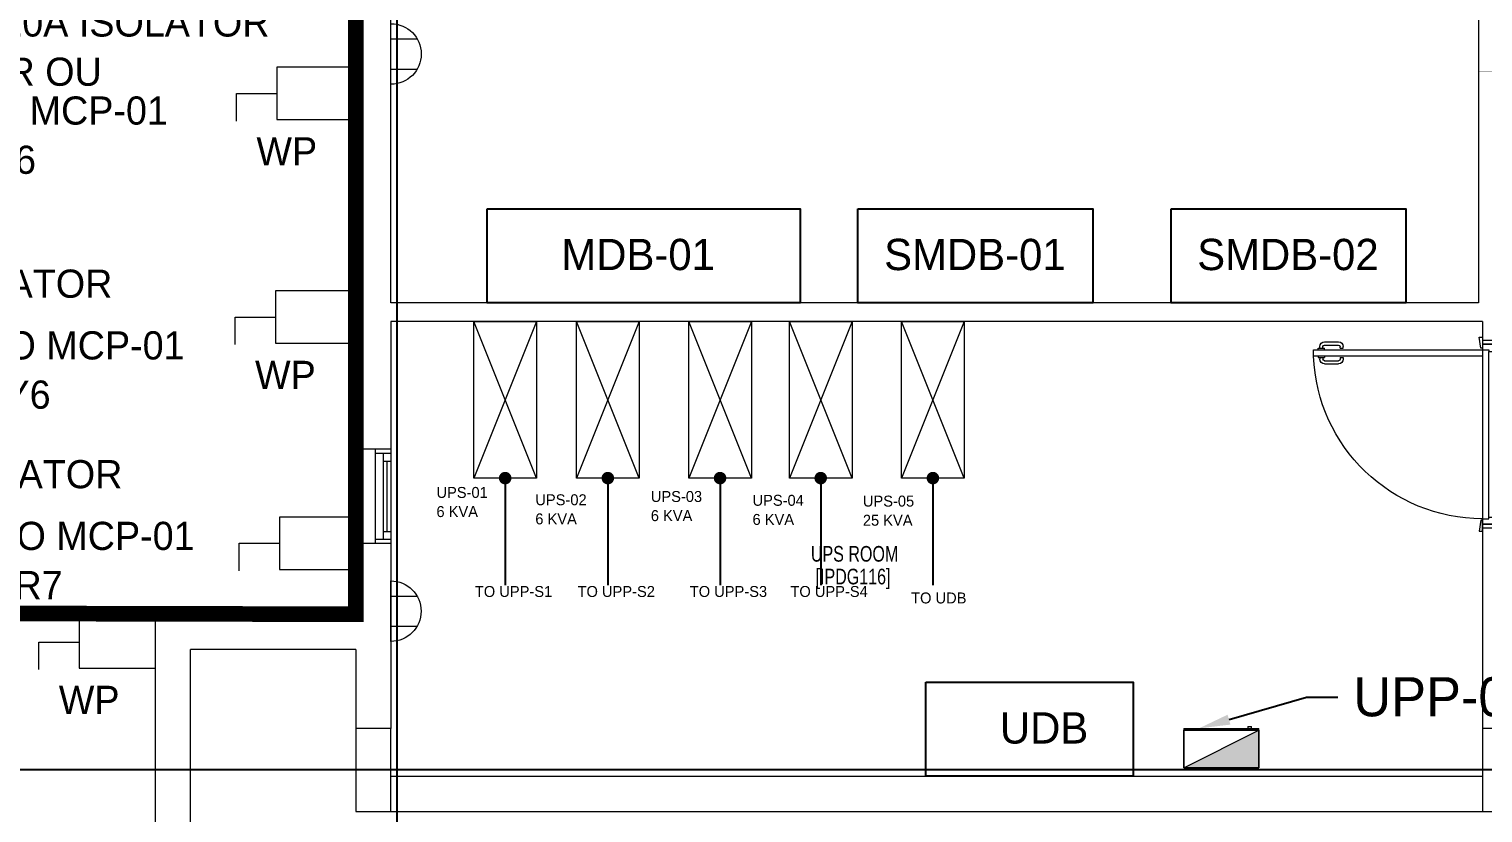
# Model space of a CAD drawing. Header units: metres. Extents: x 75097 to 220695, y -1557923 to -1361206.
# Drawn here: x 98263 to 107551, y -1396813 to -1391803 of the extents above; entities that cross this region are included whole.
import ezdxf
from ezdxf import colors
from ezdxf.entities.mleader import LeaderData, LeaderLine
from ezdxf.math import Vec2, Vec3

# ---------------------------------------------------------------- set-up
doc = ezdxf.new("R2010")
doc.units = ezdxf.units.M
doc.linetypes.add('DASHED2', pattern=[0.375, 0.25, -0.125])
doc.linetypes.add('Hidden 1_5', pattern=[0.0022, 0.0015, -0.0007])
doc.layers.get('0').update_dxf_attribs({"lineweight": 0})
for name, color, linetype, lineweight in [('A-100 - Copy$0$72_EGR_BASE_TEXT', 8, 'Continuous', 0), ('A-100 - Copy$0$Aluminum', 8, 'Continuous', 0), ('A-100 - Copy$0$car', 8, 'Continuous', 0), ('A-100 - Copy$0$Proj', 8, 'Continuous', 0), ('A-100 - Copy$0$Structure', 8, 'Continuous', 9), ('A-100 - Copy$0$Walls', 8, 'Continuous', 0), ('A-100 - Copy$0$Wooden Joinery', 8, 'Continuous', 0), ('A-DETL-GENF-3', 85, 'Hidden 1_5', 9), ('A-DETL-GENF-4', 85, 'Continuous', 9), ('E-ELEC-EQPM-2', 85, 'Continuous', 15), ('E-LG', 245, 'Continuous', 30)]:
    doc.layers.add(name, color=color, linetype=linetype, lineweight=lineweight)
for name, color, linetype in [('A-100 - Copy$0$axes', 8, 'Continuous'), ('Fill Walls', 41, 'Continuous'), ('PD-VENT', 8, 'Continuous')]:
    doc.layers.add(name, color=color, linetype=linetype)
doc.layers.add('E-POWR', color=7, linetype='Continuous', lineweight=9, true_color=0x4e7e3e)
doc.layers.add('E-POWR-IDEN _1-100_', color=7, linetype='Continuous', lineweight=9, true_color=0x4e7e3e)
doc.styles.add('A-100 - Copy$0$X3G_ENTITY_2587EA', font='swisscl.ttf', dxfattribs={"height": 200})
doc.styles.add('Optima_5', font='', dxfattribs={"height": 3.001645})
doc.styles.add('ROMANS', font='romans.shx', dxfattribs={"width": 0.85})
doc.styles.get("Standard").update_dxf_attribs({"font": 'GOTHIC.TTF'})
doc.styles.get('Optima_5').set_extended_font_data('Optima')
doc.dimstyles.new('100', dxfattribs={"dimscale": 0.8, "dimtxt": 180, "dimasz": 100, "dimexe": 150, "dimexo": 0, "dimgap": 100, "dimtad": 1, "dimtih": 1, "dimtoh": 1, "dimdec": 0, "dimzin": 0, "dimdsep": 46, "dimtxsty": 'ROMANS', "dimblk": 'DOT', "dimcen": 0, "dimclrd": 180, "dimclre": 180, "dimclrt": 180, "dimazin": 0, "dimtfac": 1, "dimtdec": 0, "dimtix": 1, "dimtmove": 2, "dimatfit": 3, "dimldrblk": 'DOT', "dimfxl": 1, "dimtolj": 1, "dimtzin": 0, "dimarcsym": 0})

# ---------------------------------------------------------------- blocks, each defined once
blk = doc.blocks.new('GI-041_dwg__U120-3902841-GI-041')
at = {"layer": 'E-POWR', "flags": 128}
blk.add_lwpolyline([(-0.1145, 0), (0.1145, 0), (0.1145, 0.1572), (-0.1145, 0.1572)], close=True, dxfattribs=at)
blk.add_lwpolyline([(0.2354, 0.1613), (0.2354, 0.0786), (0.1145, 0.0786)], dxfattribs=at)
blk = doc.blocks.new('UPS')
at = {"layer": 'E-POWR', "color": 85}
blk.add_lwpolyline([(-500, 200), (500, 200), (500, -200), (-500, -200)], close=True, dxfattribs=at)
for points in [[(500, 200), (-500, -200)], [(-500, 200), (500, -200)]]:
    blk.add_lwpolyline(points, dxfattribs=at)
blk = doc.blocks.new('WALL OUTLET')
at = {"layer": 'E-POWR', "extrusion": (9.94399e-05, 4.90741e-07, 1)}
blk.add_line((-193.4, 0, 0), (193.4, 0, 0), dxfattribs=at)
blk.add_line((-193.4, 0, 0), (193.4, 0, 0), dxfattribs=at)
at = {"layer": 'E-POWR', "extrusion": (9.94399e-05, 4.90741e-07, 1), "elevation": 0}
for points in [[(-96.7, 0), (-96.7, 167.5)], [(96.7, 0), (96.7, 167.5)]]:
    blk.add_lwpolyline(points, dxfattribs=at)
at = {"layer": 'E-POWR', "extrusion": (9.94399e-05, 4.90741e-07, 1)}
blk.add_arc((0, 0, 0), 193.4, 359.99626, 179.99626, dxfattribs=at)
blk = doc.blocks.new('E-C-M-Panel Board-Power-Face Hosted - SLP Three Phase-Surface Mounted-3090884-EP-FP103')
at = {"layer": 'A-DETL-GENF-3'}
blk.add_hatch(color=256, dxfattribs=at).paths.add_polyline_path([(-39.5595, -31.1381), (-39.5595, -30.7381), (-39.7595, -30.7381)], flags=0)
at = {"layer": 'A-DETL-GENF-4'}
for p, q in [((-39.5595, -30.7381), (-39.7595, -30.7381)), ((-39.7595, -30.7381), (-39.7595, -31.1381)), ((-39.7595, -30.7381), (-39.5595, -30.7381)), ((-39.5595, -31.1381), (-39.7595, -30.7381)), ((-39.5595, -31.1381), (-39.5595, -30.7381)), ((-39.5595, -30.7381), (-39.5595, -31.1381)), ((-39.7595, -31.1381), (-39.5595, -31.1381))]:
    blk.add_line(p, q, dxfattribs=at)
at = {"layer": 'E-ELEC-EQPM-2'}
for p, q in [((-39.7795, -30.7981), (-39.7795, -30.7781)), ((-39.7695, -30.7781), (-39.7795, -30.7781)), ((-39.7795, -30.7981), (-39.7695, -30.7981)), ((-39.7695, -31.1381), (-39.7695, -30.7381)), ((-39.7595, -30.7381), (-39.7695, -30.7381)), ((-39.7595, -30.7381), (-39.7595, -31.1381)), ((-39.7595, -31.1381), (-39.7595, -30.7381)), ((-39.5595, -30.7381), (-39.7595, -30.7381)), ((-39.5595, -30.7381), (-39.5595, -31.1381)), ((-39.7695, -31.1381), (-39.7595, -31.1381)), ((-39.5595, -31.1381), (-39.7595, -31.1381))]:
    blk.add_line(p, q, dxfattribs=at)
blk = doc.blocks.new('A-100 - Copy$0$A$C360258D1')
at = {"layer": 'A-100 - Copy$0$car'}
for p, q in [((40, 1129.6), (40, 70)), ((150, 70, -2.4), (150, 1129.6, -4.7))]:
    blk.add_line(p, q, dxfattribs=at)
at = {"layer": 'A-100 - Copy$0$Wooden Joinery'}
for p, q in [((-1048.8, 110, -2.4), (-1008.8, 110, -2.4)), ((-1048.8, 100, -2.4), (-1048.8, 110, -2.4)), ((-1038.8, 110, -2.4), (-1038.8, 120, -2.4)), ((-1018.8, 110, -2.4), (-1018.8, 120, -2.4)), ((-1008.8, 150, -2.4), (-918.8, 150, -2.4)), ((-1008.8, 130, -2.4), (-918.8, 130, -2.4)), ((-1008.8, 100, -2.4), (-1008.8, 110, -2.4)), ((-908.8, 110, -2.4), (-908.8, 120, -2.4)), ((-908.8, 110, -2.4), (-888.8, 110, -2.4)), ((-888.8, 110, -2.4), (-888.8, 120, -2.4)), ((-1048.8, 60, -2.4), (-1048.8, 50, -2.4)), ((-1048.8, 50, -2.4), (-1008.8, 50, -2.4)), ((-1038.8, 50, -2.4), (-1038.8, 40, -2.4)), ((-1018.8, 50, -2.4), (-1018.8, 40, -2.4)), ((-1008.8, 60, -2.4), (-1008.8, 50, -2.4)), ((-1008.8, 30, -2.4), (-918.8, 30, -2.4)), ((-1008.8, 10, -2.4), (-918.8, 10, -2.4)), ((-908.8, 50, -2.4), (-908.8, 40, -2.4)), ((-908.8, 50, -2.4), (-888.8, 50, -2.4)), ((-888.8, 50, -2.4), (-888.8, 40, -2.4))]:
    blk.add_line(p, q, dxfattribs=at)
for points in [[(0, 1149.6), (-10, 1149.6), (-20, 1219.6), (0, 1219.6)], [(150, 1139.6), (160, 1139.6), (170, 1209.6), (150, 1209.6)], [(0, 100), (-1078.8, 100), (-1078.8, 60), (0, 60)], [(0, 50), (-10, 50), (-20, -20), (0, -20)], [(150, 60), (160, 60), (170, -10), (150, -10)]]:
    blk.add_lwpolyline(points, close=True, dxfattribs=at)
for points in [[(0, 1174.6), (150, 1174.6), (150, 1199.6), (0, 1199.6), (0, 1174.6)], [(0, 1174.6), (0, 1139.6), (40, 1139.6), (40, 1129.6), (150, 1129.6), (150, 1174.6), (0, 1174.6)], [(0, 25), (0, 60), (40, 60), (40, 70), (150, 70), (150, 25), (0, 25)], [(0, 25), (150, 25), (150, 0), (0, 0), (0, 25)]]:
    blk.add_lwpolyline(points, dxfattribs=at)
for centre, radius, start, end in [((0, 60), 1079.6, 89.99999, 177.87662), ((-1008.8, 120, -2.4), 30, 90, 180), ((-1008.8, 120, -2.4), 10, 90, 180), ((-918.8, 120, -2.4), 30, 0, 90), ((-918.8, 120, -2.4), 10, 0, 90), ((-1008.8, 40, -2.4), 30, 180, 270), ((-1008.8, 40, -2.4), 10, 180, 270), ((-918.8, 40, -2.4), 10, 270, 0), ((-918.8, 40, -2.4), 30, 270, 0)]:
    blk.add_arc(centre, radius, start, end, dxfattribs=at)
blk = doc.blocks.new('A-100 - Copy')
at = {"layer": 'A-100 - Copy$0$Aluminum'}
for p, q in [((100475.3, -1394488.7, 1.6), (100475.3, -1395088.7, 1.6)), ((100475.3, -1394513.7, 1.6), (100575.3, -1394513.7, 1.6)), ((100525.3, -1394513.7, 1.6), (100525.3, -1395063.7, 1.6)), ((100575.3, -1394488.7, 1.6), (100575.3, -1395088.7, 1.6)), ((100525.3, -1394563.7, 1.6), (100575.3, -1394563.7, 1.6)), ((100550.3, -1395013.7, 1.6), (100550.3, -1394563.7, 1.6)), ((100475.3, -1395063.7, 1.6), (100575.3, -1395063.7, 1.6)), ((100525.3, -1395013.7, 1.6), (100575.3, -1395013.7, 1.6))]:
    blk.add_line(p, q, dxfattribs=at)
at = {"layer": 'A-100 - Copy$0$axes'}
for p, q in [((100615.3, -1477297.4, 2.4), (100615.3, -1366691.8, 2.4)), ((178940.3, -1396537.7, 0), (95643.4, -1396537.7, 0))]:
    blk.add_line(p, q, dxfattribs=at)
at = {"layer": 'A-100 - Copy$0$Proj'}
for p, q in [((100350.3, -1392370.7, 1.2), (100350.3, -1393570.7, 1.2)), ((100350.3, -1395088.7, 1.6), (100350.3, -1394488.7, 1.6))]:
    blk.add_line(p, q, dxfattribs=at)
at = {"layer": 'A-100 - Copy$0$Structure', "elevation": 0}
blk.add_lwpolyline([(100350.3, -1396802.7), (100575.3, -1396802.7), (100575.3, -1396272.7), (100350.3, -1396272.7)], close=True, dxfattribs=at)
at = {"layer": 'A-100 - Copy$0$Structure', "elevation": -2.4}
blk.add_lwpolyline([(107548.3, -1396802.7), (108078.3, -1396802.7), (108078.3, -1396272.7), (107548.3, -1396272.7), (107548.3, -1396802.7)], dxfattribs=at)
at = {"layer": 'A-100 - Copy$0$Walls'}
for p, q in [((100350.3, -1393570.7, 0), (100350.3, -1394488.7, 1.6)), ((100575.3, -1393672.7, 0.2), (100575.3, -1394488.7, 1.6)), ((107548.3, -1393672.7, 0), (107548.3, -1396272.7, 0)), ((100575.3, -1394488.7, 1.6), (100350.3, -1394488.7, 1.6)), ((100350.3, -1395088.7, 1.6), (100575.3, -1395088.7, 1.6)), ((100350.3, -1395088.7, 0), (100350.3, -1395542.7, 0)), ((100575.3, -1395088.7, 0), (100575.3, -1396272.7, 0)), ((99070.3, -1398513.2, 2.4), (99070.3, -1395542.7, 2.4)), ((100350.3, -1395542.7, 2.4), (99070.3, -1395542.7, 2.4)), ((99295.3, -1398513.2, 2.4), (99295.3, -1395767.7, 2.4)), ((100350.3, -1395767.7, 2.4), (99295.3, -1395767.7, 2.4)), ((100350.3, -1395767.7, 0), (100350.3, -1396272.7, 0)), ((100575.3, -1396577.7, 0), (107548.3, -1396577.7, -2.4)), ((100575.3, -1396802.7, 0), (107548.3, -1396802.7, -2.4))]:
    blk.add_line(p, q, dxfattribs=at)
at = {"layer": 'A-100 - Copy$0$Walls', "elevation": 0}
for points in [[(100350.3, -1393672.7), (100350.3, -1393672.7), (100350.3, -1389377.7)], [(107523.3, -1391346.5), (107523.3, -1393551.7), (100575.3, -1393551.7), (100575.3, -1389602.7)], [(107548.3, -1393672.7), (100575.3, -1393672.7)]]:
    blk.add_lwpolyline(points, dxfattribs=at)
at = {"layer": 'A-100 - Copy$0$Walls', "xscale": -1, "rotation": 180}
blk.add_blockref('A-100 - Copy$0$A$C360258D1', (107548.3, -1393792.5, 0), dxfattribs=at)
at = {"layer": 'A-100 - Copy$0$72_EGR_BASE_TEXT', "char_height": 100, "attachment_point": 2, "style": 'A-100 - Copy$0$X3G_ENTITY_2587EA'}
for s, insert in [('UPS ROOM', (103537.2, -1395106.6, 2.4)), ('[IPDG116]', (103527.2, -1395251.8, 2.4))]:
    blk.add_mtext(s, dxfattribs=dict(at, insert=insert))
blk = doc.blocks.new('_DOT')
at = {"color": 0, "linetype": 'ByBlock'}
blk.add_line((-0.5, 0), (-1, 0), dxfattribs=at)
at = {"color": 0, "linetype": 'ByBlock', "const_width": 0.5}
blk.add_lwpolyline([(-0.25, 0, 1), (0.25, 0, 1)], format="xyb", close=True, dxfattribs=at)

msp = doc.modelspace()

# ---------------------------------------------------------------- linework, layer by layer
at = {"layer": 'E-POWR', "color": 240, "linetype": 'DASHED2', "ltscale": 500, "true_color": 0xf10e52, "const_width": 100, "elevation": 0}
msp.add_lwpolyline([(115595.3, -1375232.9), (115595.3, -1391802.7), (116997.3, -1391802.7), (116997.2, -1396837.7), (115052.2, -1396837.7), (115298.3, -1426617.7), (94944.9, -1426713.6), (95011.4, -1395531.3), (100350.3, -1395542.7), (100350.3, -1389463.8)], dxfattribs=at)
at = {"layer": 'E-POWR', "const_width": 3}
msp.add_lwpolyline([(114868.7, -1381427.7), (114868.7, -1389323.9), (110435.9, -1389323.9), (110435.9, -1387490.2), (107884.6, -1387490.2), (107883.4, -1390739.2), (107523.3, -1390739.2), (107523.3, -1391521.8), (107523.3, -1392072.1), (107882.6, -1392072.1), (107881.8, -1393321.9), (107881.8, -1396908.5), (107741.4, -1396908.5), (107741.4, -1397726.9), (107743.7, -1398319.2)], dxfattribs=at)
at = {"layer": 'Fill Walls', "color": 85}
for points, elevation in [([(101190.1, -1392951.7), (103190.1, -1392951.7), (103190.1, -1393551.7), (101190.1, -1393551.7)], 0), ([(103558.9, -1392951.7), (105058.9, -1392951.7), (105058.9, -1393551.7), (103558.9, -1393551.7)], 0), ([(105558.9, -1392951.7), (107058.9, -1392951.7), (107058.9, -1393551.7), (105558.9, -1393551.7)], 0), ([(103991.7, -1395977.7), (105317, -1395977.7), (105317, -1396577.7), (103991.7, -1396577.7)], -1.4)]:
    msp.add_lwpolyline(points, close=True, dxfattribs=dict(at, elevation=elevation))

# ---------------------------------------------------------------- block references
at = {"color": 85, "xscale": 2127.341102341351, "yscale": 2127.341102341351, "zscale": 2127.341102341351, "rotation": 180}
for p in [(100089.1, -1392047.2, 1.2), (100080.3, -1393476.5, 0), (100106.7, -1394921.5, 1.6), (98826.7, -1395553.4, 0)]:
    msp.add_blockref('GI-041_dwg__U120-3902841-GI-041', p, dxfattribs=at)
at = {"layer": 'E-ELEC-EQPM-2', "color": 85, "xscale": 1200, "yscale": 1200, "zscale": 1200, "rotation": 270}
msp.add_blockref('E-C-M-Panel Board-Power-Face Hosted - SLP Three Phase-Surface Mounted-3090884-EP-FP103', (143006.5, -1443995.5, 0), dxfattribs=at)
at = {"layer": 'E-POWR', "color": 85, "rotation": 270}
msp.add_blockref('UPS', (101304.8, -1394172.7, 0), dxfattribs=at)
at = {"layer": 'PD-VENT', "color": 85, "xscale": -1, "rotation": 270}
for p in [(100575.3, -1391961.7, 0.8), (100574.4, -1395523.3, -1.3)]:
    msp.add_blockref('WALL OUTLET', p, dxfattribs=at)

# ---------------------------------------------------------------- texts
at = {"layer": 'E-POWR-IDEN _1-100_', "attachment_point": 1, "rotation": 360, "line_spacing_factor": 1.047943, "style": 'Optima_5'}
for s, insert, char_height, width in [('2X20A ISOLATOR\\PFOR OU', (97791.2, -1391670.4, 3.5), 180.099, 2475.925), ('TO MCP-01 \\P#R6', (97865.4, -1392233.3, 1.2), 180.1, 2475.925), ('WP', (99715.6, -1392493.8, 1.2), 180.1, 3.637978807091713e-12), ('2X20A ISOLATOR\\PFOR OU', (96787.4, -1393339.8, 2.4), 180.099, 2475.925), ('TO MCP-01 \\P#Y6', (97972.1, -1393734.3), 180.1, 2475.925), ('WP', (99706.8, -1393923, 0), 180.1, 3.637978807091713e-12), ('2X20A ISOLATOR\\PFOR OU', (96851.4, -1394557.4, 2.4), 180.099, 2475.925), ('UPS-01\\P6 KVA', (100865.8, -1394729.3, 0), 70, 1126.972), ('TO MCP-01 \\P#R7', (98036.1, -1394951.9), 180.1, 2475.925), ('WP', (98453.2, -1396000), 180.1, 3.637978807091713e-12)]:
    msp.add_mtext(s, dxfattribs=dict(at, insert=insert, char_height=char_height, width=width))
at = {"layer": 'Fill Walls', "color": 85, "char_height": 200, "attachment_point": 1}
for s, insert in [('MDB-01', (101664, -1393143.4, 0)), ('SMDB-01', (103726.1, -1393143.4, 0)), ('SMDB-02', (105726.1, -1393143.4, 0)), ('UDB', (104465.6, -1396169.4, -1.4))]:
    msp.add_mtext_dynamic_manual_height_columns(s, width=619.816, gutter_width=1, heights=[0], dxfattribs=dict(at, insert=insert))

# ---------------------------------------------------------------- leaders
at = {"layer": 'E-POWR'}
ml = msp.add_multileader_mtext('Standard', dxfattribs=at)
ml.set_content('UPP-01', color=256)
ml.set_leader_properties()
ml.build(insert=Vec2(0, 0))
ml.multileader.update_dxf_attribs({"text_right_attachment_type": 6, "dogleg_length": 200, "arrow_head_size": 200})
ctx = ml.context
ctx.base_point, ctx.char_height, ctx.arrow_head_size, ctx.landing_gap_size, ctx.plane_origin = Vec3(106623.7, -1396073.3, 0), 250, 200, 100, Vec3(105889.7, -1394305.3, 0)
ctx.right_attachment = 6
notes = []
notes.append((ctx, [(0, (1, 1, 0), (106423.7, -1396073.3, 0), (1, 0), 200, [(0, [(105737.1, -1396272.2, 0)], 0, [])])]))
ctx.mtext.insert, ctx.mtext.width, ctx.mtext.flow_direction = Vec3(106723.7, -1395945.1, 0), 913.96, 5
for ctx, leaders in notes:
    for number, flags, end, landing, length, lines in leaders:
        leader = LeaderData()
        leader.index, (leader.has_last_leader_line, leader.has_dogleg_vector, leader.attachment_direction) = number, flags
        leader.last_leader_point, leader.dogleg_vector, leader.dogleg_length = Vec3(end), Vec3(landing), length
        for number, points, colour, breaks in lines:
            line = LeaderLine()
            line.index, line.vertices, line.color, line.breaks = number, Vec3.list(points), colors.encode_raw_color(colour), breaks
            leader.lines.append(line)
        ctx.leaders.append(leader)

# ---------------------------------------------------------------- next in the draw order: block references
msp.add_blockref('A-100 - Copy', (0, 0))

# ---------------------------------------------------------------- next in the draw order: block references
at = {"layer": 'E-POWR', "color": 85, "rotation": 270}
for p in [(101960.8, -1394172.7, 0), (102677.7, -1394172.7, 0), (103320.7, -1394172.7, 0), (104037.5, -1394172.7, 0)]:
    msp.add_blockref('UPS', p, dxfattribs=at)

# ---------------------------------------------------------------- next in the draw order: texts
at = {"layer": 'E-POWR-IDEN _1-100_', "char_height": 70, "attachment_point": 1, "rotation": 360, "line_spacing_factor": 1.047943, "style": 'Optima_5'}
for s, insert, width in [('UPS-02\\P6 KVA', (101497.5, -1394776.1, 0), 1126.972), ('UPS-03\\P6 KVA', (102235.3, -1394755.2, 0), 1126.972), ('UPS-04\\P6 KVA', (102885.2, -1394779.6, 0), 1126.972), ('UPS-05\\P25 KVA', (103590.1, -1394784.7, 0), 1126.972), ('TO UPP-S1', (101111.3, -1395362.3, 0), 507.405), ('TO UPP-S2', (101767.3, -1395362.3, 0), 507.405), ('TO UPP-S3', (102484.2, -1395362.3, 0), 507.405), ('TO UPP-S4', (103127.2, -1395362.3, 0), 507.405), ('TO UDB', (103898.2, -1395403.8, 0), 1126.972)]:
    msp.add_mtext(s, dxfattribs=dict(at, insert=insert, width=width))

# ---------------------------------------------------------------- next in the draw order: leaders
at = {"layer": 'E-LG'}
for points in [[(101304.8, -1394672.7, 0), (101304.8, -1395357.7, 0)], [(101960.8, -1394672.7, 0), (101960.8, -1395357.7, 0)], [(102677.7, -1394672.7, 0), (102677.7, -1395357.7, 0)], [(103320.7, -1394672.7, 0), (103320.7, -1395357.7, 0)], [(104037.5, -1394672.7, 0), (104037.5, -1395357.7, 0)]]:
    msp.add_leader(points, dimstyle='100', override={"dimgap": 100, "dimtad": 0}, dxfattribs=at)

doc.saveas('drawing.dxf')
